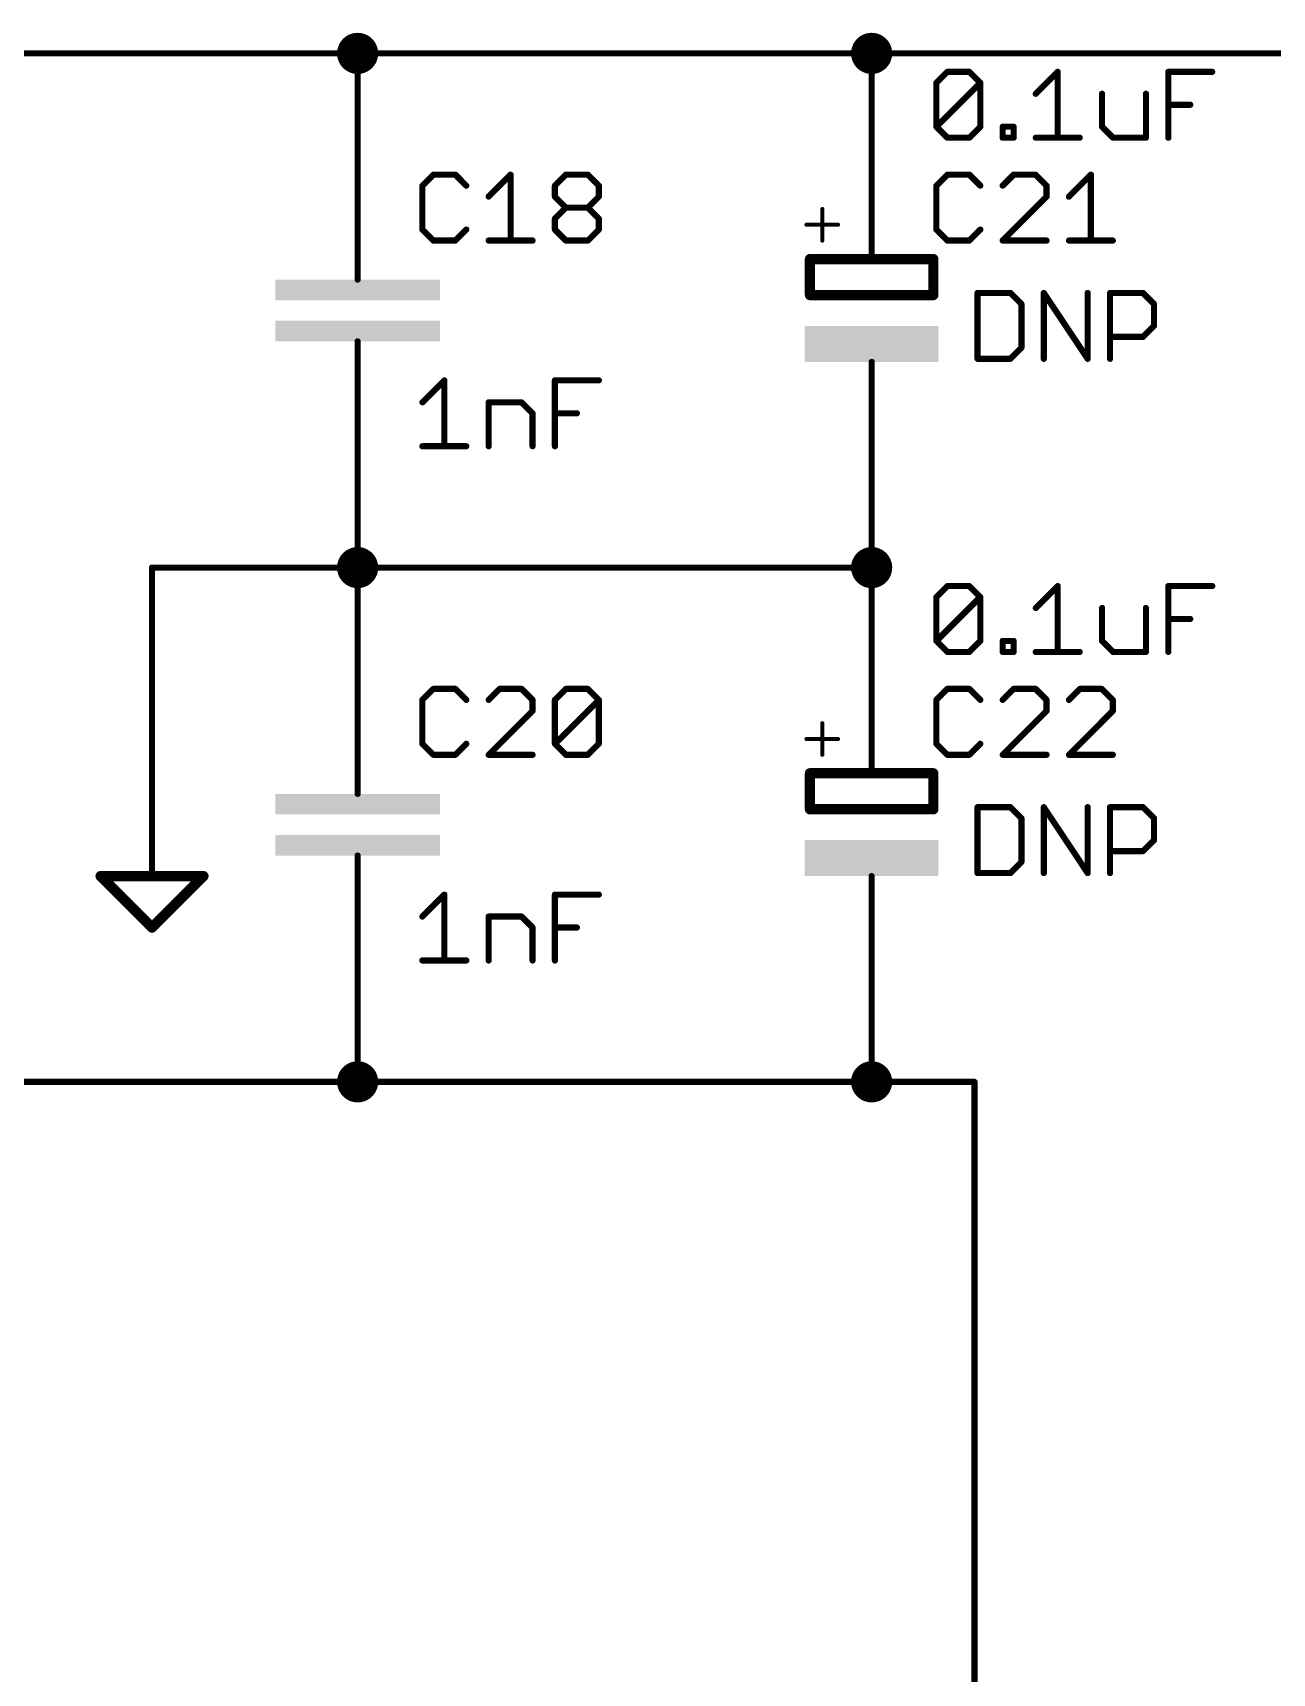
# Model space of a CAD drawing. Extents: x -40 to 215, y -109 to 87.
# Drawn here: x 91.03 to 121.66, y -60.33 to -19.81 of the extents above; entities that cross this region are included whole.
import ezdxf

# ---------------------------------------------------------------- set-up
doc = ezdxf.new("R2010")
doc.units = 0
for name, color, linetype in [('91', 94, 'CONTINUOUS'), ('94', 14, 'CONTINUOUS'), ('95', 251, 'CONTINUOUS'), ('96', 251, 'CONTINUOUS'), ('97', 251, 'CONTINUOUS')]:
    doc.layers.add(name, color=color, linetype=linetype)

# ---------------------------------------------------------------- blocks, each defined once
blk = doc.blocks.new('RECT')
blk.add_solid([(-0.5, -0.5), (0.5, -0.5), (-0.5, 0.5), (0.5, 0.5)])

msp = doc.modelspace()

# ---------------------------------------------------------------- linework, layer by layer
at = {"layer": '91'}
for points, const_width in [([(99.06, -20.574, 1), (99.06, -20.066, 1), (99.06, -20.574)], 0.508), ([(111.76, -20.574, 1), (111.76, -20.066, 1), (111.76, -20.574)], 0.508), ([(99.0981, -20.32, 1), (99.0219, -20.32)], 0.0762), ([(99.06, -20.2819, 1), (99.06, -20.3581)], 0.0762), ([(99.06, -20.3581, 1), (99.06, -20.2819)], 0.0762), ([(111.76, -20.2819, 1), (111.76, -20.3581)], 0.0762), ([(111.7981, -20.32, 1), (111.7219, -20.32)], 0.0762), ([(111.76, -20.3581, 1), (111.76, -20.2819)], 0.0762), ([(99.0219, -22.86, 1), (99.0981, -22.86)], 0.0762), ([(111.7219, -22.86, 1), (111.7981, -22.86)], 0.0762), ([(99.0981, -30.48, 1), (99.0219, -30.48)], 0.0762), ([(111.7981, -30.48, 1), (111.7219, -30.48)], 0.0762), ([(99.06, -33.274, 1), (99.06, -32.766, 1), (99.06, -33.274)], 0.508), ([(111.76, -33.274, 1), (111.76, -32.766, 1), (111.76, -33.274)], 0.508), ([(94.0181, -33.02, 1), (93.9419, -33.02)], 0.0762), ([(93.98, -32.9819, 1), (93.98, -33.0581)], 0.0762), ([(99.0981, -33.02, 1), (99.0219, -33.02)], 0.0762), ([(99.06, -32.9819, 1), (99.06, -33.0581)], 0.0762), ([(99.0219, -33.02, 1), (99.0981, -33.02)], 0.0762), ([(99.06, -33.0581, 1), (99.06, -32.9819)], 0.0762), ([(111.7981, -33.02, 1), (111.7219, -33.02)], 0.0762), ([(111.7219, -33.02, 1), (111.7981, -33.02)], 0.0762), ([(111.76, -33.0581, 1), (111.76, -32.9819)], 0.0762), ([(99.0219, -35.56, 1), (99.0981, -35.56)], 0.0762), ([(111.7219, -35.56, 1), (111.7981, -35.56)], 0.0762), ([(93.9419, -38.1, 1), (94.0181, -38.1)], 0.0762), ([(99.0981, -43.18, 1), (99.0219, -43.18)], 0.0762), ([(111.7981, -43.18, 1), (111.7219, -43.18)], 0.0762), ([(99.06, -45.974, 1), (99.06, -45.466, 1), (99.06, -45.974)], 0.508), ([(111.76, -45.974, 1), (111.76, -45.466, 1), (111.76, -45.974)], 0.508), ([(99.06, -45.6819, 1), (99.06, -45.7581)], 0.0762), ([(99.0219, -45.72, 1), (99.0981, -45.72)], 0.0762), ([(99.06, -45.7581, 1), (99.06, -45.6819)], 0.0762), ([(111.76, -45.6819, 1), (111.76, -45.7581)], 0.0762), ([(111.7219, -45.72, 1), (111.7981, -45.72)], 0.0762), ([(111.76, -45.7581, 1), (111.76, -45.6819)], 0.0762), ([(114.3381, -45.72, 1), (114.2619, -45.72)], 0.0762), ([(114.3, -45.7581, 1), (114.3, -45.6819)], 0.0762)]:
    msp.add_lwpolyline(points, format="xyb", dxfattribs=dict(at, const_width=const_width))
at = {"layer": '91', "const_width": 0.1524}
for points in [[(88.9, -20.32), (99.06, -20.32)], [(99.06, -22.86), (99.06, -20.32)], [(99.06, -20.32), (111.76, -20.32)], [(111.76, -20.32), (134.62, -20.32)], [(111.76, -22.86), (111.76, -20.32)], [(99.06, -30.48), (99.06, -33.02)], [(111.76, -30.48), (111.76, -33.02)], [(93.98, -38.1), (93.98, -33.02)], [(99.06, -33.02), (93.98, -33.02)], [(99.06, -33.02), (99.06, -35.56)], [(99.06, -33.02), (111.76, -33.02)], [(111.76, -33.02), (111.76, -35.56)], [(99.06, -45.72), (99.06, -43.18)], [(111.76, -45.72), (111.76, -43.18)], [(73.66, -45.72), (99.06, -45.72)], [(99.06, -45.72), (111.76, -45.72)], [(111.76, -45.72), (114.3, -45.72)], [(114.3, -45.72), (114.3, -106.68)]]:
    msp.add_lwpolyline(points, dxfattribs=at)
at = {"layer": '94'}
for points, const_width in [([(99.06, -22.86), (99.06, -25.4)], 0.1524), ([(111.76, -22.86), (111.76, -25.4)], 0.1524), ([(110.5403, -24.9428), (110.5403, -24.1632)], 0.1016), ([(110.1505, -24.553), (110.9301, -24.553)], 0.1016), ([(99.06, -25.4), (99.06, -25.908)], 0.1524), ([(110.236, -25.4), (110.236, -26.289)], 0.254), ([(110.236, -25.4), (113.284, -25.4)], 0.254), ([(113.284, -26.289), (113.284, -25.4)], 0.254), ([(110.236, -26.289), (113.284, -26.289)], 0.254), ([(99.06, -27.94), (99.06, -27.432)], 0.1524), ([(99.06, -30.48), (99.06, -27.94)], 0.1524), ([(111.76, -30.48), (111.76, -27.94)], 0.1524), ([(99.06, -35.56), (99.06, -38.1)], 0.1524), ([(111.76, -35.56), (111.76, -38.1)], 0.1524), ([(110.5403, -37.6428), (110.5403, -36.8632)], 0.1016), ([(110.1505, -37.253), (110.9301, -37.253)], 0.1016), ([(93.98, -38.1), (93.98, -40.64)], 0.1524), ([(99.06, -38.1), (99.06, -38.608)], 0.1524), ([(110.236, -38.1), (110.236, -38.989)], 0.254), ([(110.236, -38.1), (113.284, -38.1)], 0.254), ([(113.284, -38.989), (113.284, -38.1)], 0.254), ([(110.236, -38.989), (113.284, -38.989)], 0.254), ([(99.06, -40.64), (99.06, -40.132)], 0.1524), ([(92.71, -40.64), (95.25, -40.64)], 0.254), ([(93.98, -41.91), (92.71, -40.64)], 0.254), ([(95.25, -40.64), (93.98, -41.91)], 0.254), ([(99.06, -43.18), (99.06, -40.64)], 0.1524), ([(111.76, -43.18), (111.76, -40.64)], 0.1524)]:
    msp.add_lwpolyline(points, dxfattribs=dict(at, const_width=const_width))
for points, const_width in [([(99.0981, -22.86, 1), (99.0219, -22.86)], 0.0762), ([(111.7981, -22.86, 1), (111.7219, -22.86)], 0.0762), ([(110.5657, -24.1632, 1), (110.5149, -24.1632)], 0.0508), ([(110.1505, -24.5276, 1), (110.1505, -24.5784)], 0.0508), ([(110.9301, -24.5784, 1), (110.9301, -24.5276)], 0.0508), ([(110.5149, -24.9428, 1), (110.5657, -24.9428)], 0.0508), ([(99.0981, -25.4, 1), (99.0219, -25.4)], 0.0762), ([(99.0219, -25.4, 1), (99.0981, -25.4)], 0.0762), ([(110.2995, -25.4, 1), (110.1725, -25.4)], 0.127), ([(110.236, -25.3365, 1), (110.236, -25.4635)], 0.127), ([(111.7219, -25.4, 1), (111.7981, -25.4)], 0.0762), ([(113.3475, -25.4, 1), (113.2205, -25.4)], 0.127), ([(113.284, -25.4635, 1), (113.284, -25.3365)], 0.127), ([(99.0219, -25.908, 1), (99.0981, -25.908)], 0.0762), ([(110.236, -26.2255, 1), (110.236, -26.3525)], 0.127), ([(110.1725, -26.289, 1), (110.2995, -26.289)], 0.127), ([(113.2205, -26.289, 1), (113.3475, -26.289)], 0.127), ([(113.284, -26.3525, 1), (113.284, -26.2255)], 0.127), ([(99.0981, -27.432, 1), (99.0219, -27.432)], 0.0762), ([(99.0981, -27.94, 1), (99.0219, -27.94)], 0.0762), ([(99.0219, -27.94, 1), (99.0981, -27.94)], 0.0762), ([(111.7981, -27.94, 1), (111.7219, -27.94)], 0.0762), ([(99.0219, -30.48, 1), (99.0981, -30.48)], 0.0762), ([(111.7219, -30.48, 1), (111.7981, -30.48)], 0.0762), ([(99.0981, -35.56, 1), (99.0219, -35.56)], 0.0762), ([(111.7981, -35.56, 1), (111.7219, -35.56)], 0.0762), ([(110.5657, -36.8632, 1), (110.5149, -36.8632)], 0.0508), ([(110.1505, -37.2276, 1), (110.1505, -37.2784)], 0.0508), ([(110.9301, -37.2784, 1), (110.9301, -37.2276)], 0.0508), ([(110.5149, -37.6428, 1), (110.5657, -37.6428)], 0.0508), ([(94.0181, -38.1, 1), (93.9419, -38.1)], 0.0762), ([(99.0981, -38.1, 1), (99.0219, -38.1)], 0.0762), ([(99.0219, -38.1, 1), (99.0981, -38.1)], 0.0762), ([(110.2995, -38.1, 1), (110.1725, -38.1)], 0.127), ([(110.236, -38.0365, 1), (110.236, -38.1635)], 0.127), ([(111.7219, -38.1, 1), (111.7981, -38.1)], 0.0762), ([(113.3475, -38.1, 1), (113.2205, -38.1)], 0.127), ([(113.284, -38.1635, 1), (113.284, -38.0365)], 0.127), ([(99.0219, -38.608, 1), (99.0981, -38.608)], 0.0762), ([(110.236, -38.9255, 1), (110.236, -39.0525)], 0.127), ([(113.284, -39.0525, 1), (113.284, -38.9255)], 0.127), ([(110.1725, -38.989, 1), (110.2995, -38.989)], 0.127), ([(113.2205, -38.989, 1), (113.3475, -38.989)], 0.127), ([(99.0981, -40.132, 1), (99.0219, -40.132)], 0.0762), ([(92.71, -40.5765, 1), (92.71, -40.7035)], 0.127), ([(95.25, -40.7035, 1), (95.25, -40.5765)], 0.127), ([(92.7549, -40.5951, 1), (92.6651, -40.6849)], 0.127), ([(93.9419, -40.64, 1), (94.0181, -40.64)], 0.0762), ([(95.2949, -40.6849, 1), (95.2051, -40.5951)], 0.127), ([(99.0981, -40.64, 1), (99.0219, -40.64)], 0.0762), ([(99.0219, -40.64, 1), (99.0981, -40.64)], 0.0762), ([(111.7981, -40.64, 1), (111.7219, -40.64)], 0.0762), ([(93.9351, -41.8651, 1), (94.0249, -41.9549)], 0.127), ([(93.9351, -41.9549, 1), (94.0249, -41.8651)], 0.127), ([(99.0219, -43.18, 1), (99.0981, -43.18)], 0.0762), ([(111.7219, -43.18, 1), (111.7981, -43.18)], 0.0762)]:
    msp.add_lwpolyline(points, format="xyb", dxfattribs=dict(at, const_width=const_width))
at = {"layer": '95', "const_width": 0.1524}
for points in [[(100.9314, -23.3158), (100.6602, -23.587)], [(101.4737, -23.3158), (100.9314, -23.3158)], [(101.7449, -23.587), (101.4737, -23.3158)], [(102.2974, -23.8581), (102.8397, -23.3158)], [(102.8397, -23.3158), (102.8397, -24.9428)], [(103.9345, -23.587), (104.2057, -23.3158)], [(104.2057, -23.3158), (104.748, -23.3158)], [(104.748, -23.3158), (105.0192, -23.587)], [(113.6314, -23.3158), (113.3602, -23.587)], [(114.1737, -23.3158), (113.6314, -23.3158)], [(114.4449, -23.587), (114.1737, -23.3158)], [(115.2685, -23.3158), (114.9974, -23.587)], [(115.8109, -23.3158), (115.2685, -23.3158)], [(116.082, -23.587), (115.8109, -23.3158)], [(116.6345, -23.8581), (117.1768, -23.3158)], [(117.1768, -23.3158), (117.1768, -24.9428)], [(100.6602, -23.587), (100.6602, -24.6716)], [(103.9345, -23.8581), (103.9345, -23.587)], [(104.2057, -24.1293), (103.9345, -23.8581)], [(105.0192, -23.8581), (104.748, -24.1293)], [(105.0192, -23.587), (105.0192, -23.8581)], [(113.3602, -23.587), (113.3602, -24.6716)], [(114.9974, -24.9428), (116.082, -23.8581)], [(116.082, -23.8581), (116.082, -23.587)], [(103.9345, -24.4005), (104.2057, -24.1293)], [(104.2057, -24.1293), (104.748, -24.1293)], [(104.748, -24.1293), (105.0192, -24.4005)], [(100.6602, -24.6716), (100.9314, -24.9428)], [(101.4737, -24.9428), (101.7449, -24.6716)], [(103.9345, -24.6716), (103.9345, -24.4005)], [(104.2057, -24.9428), (103.9345, -24.6716)], [(105.0192, -24.6716), (104.748, -24.9428)], [(105.0192, -24.4005), (105.0192, -24.6716)], [(113.3602, -24.6716), (113.6314, -24.9428)], [(114.1737, -24.9428), (114.4449, -24.6716)], [(100.9314, -24.9428), (101.4737, -24.9428)], [(102.2974, -24.9428), (103.382, -24.9428)], [(104.748, -24.9428), (104.2057, -24.9428)], [(113.6314, -24.9428), (114.1737, -24.9428)], [(116.082, -24.9428), (114.9974, -24.9428)], [(116.6345, -24.9428), (117.7192, -24.9428)], [(100.9314, -36.0158), (100.6602, -36.287)], [(101.4737, -36.0158), (100.9314, -36.0158)], [(101.7449, -36.287), (101.4737, -36.0158)], [(102.5685, -36.0158), (102.2974, -36.287)], [(103.1108, -36.0158), (102.5685, -36.0158)], [(103.382, -36.287), (103.1108, -36.0158)], [(103.9345, -36.287), (104.2057, -36.0158)], [(104.2057, -36.0158), (104.748, -36.0158)], [(104.748, -36.0158), (105.0192, -36.287)], [(113.6314, -36.0158), (113.3602, -36.287)], [(114.1737, -36.0158), (113.6314, -36.0158)], [(114.4449, -36.287), (114.1737, -36.0158)], [(115.2685, -36.0158), (114.9974, -36.287)], [(115.8109, -36.0158), (115.2685, -36.0158)], [(116.082, -36.287), (115.8109, -36.0158)], [(116.9057, -36.0158), (116.6345, -36.287)], [(117.448, -36.0158), (116.9057, -36.0158)], [(117.7192, -36.287), (117.448, -36.0158)], [(100.6602, -36.287), (100.6602, -37.3716)], [(103.382, -36.5581), (103.382, -36.287)], [(103.9345, -37.3716), (103.9345, -36.287)], [(103.9345, -37.3716), (105.0192, -36.287)], [(105.0192, -36.287), (105.0192, -37.3716)], [(113.3602, -36.287), (113.3602, -37.3716)], [(116.082, -36.5581), (116.082, -36.287)], [(117.7192, -36.5581), (117.7192, -36.287)], [(102.2974, -37.6428), (103.382, -36.5581)], [(114.9974, -37.6428), (116.082, -36.5581)], [(116.6345, -37.6428), (117.7192, -36.5581)], [(100.6602, -37.3716), (100.9314, -37.6428)], [(100.9314, -37.6428), (101.4737, -37.6428)], [(101.4737, -37.6428), (101.7449, -37.3716)], [(103.382, -37.6428), (102.2974, -37.6428)], [(104.2057, -37.6428), (103.9345, -37.3716)], [(104.748, -37.6428), (104.2057, -37.6428)], [(105.0192, -37.3716), (104.748, -37.6428)], [(113.3602, -37.3716), (113.6314, -37.6428)], [(113.6314, -37.6428), (114.1737, -37.6428)], [(114.1737, -37.6428), (114.4449, -37.3716)], [(116.082, -37.6428), (114.9974, -37.6428)], [(117.7192, -37.6428), (116.6345, -37.6428)]]:
    msp.add_lwpolyline(points, dxfattribs=at)
at = {"layer": '95', "const_width": 0.0762}
for points in [[(100.9314, -23.2777, 1), (100.9314, -23.3539)], [(100.9583, -23.3428, 1), (100.9044, -23.2889)], [(101.5006, -23.2889, 1), (101.4468, -23.3428)], [(101.4737, -23.3539, 1), (101.4737, -23.2777)], [(102.8778, -23.3158, 1), (102.8016, -23.3158)], [(102.8666, -23.3428, 1), (102.8127, -23.2889)], [(104.2057, -23.2777, 1), (104.2057, -23.3539)], [(104.2326, -23.3428, 1), (104.1787, -23.2889)], [(104.7749, -23.2889, 1), (104.7211, -23.3428)], [(104.748, -23.3539, 1), (104.748, -23.2777)], [(113.6314, -23.2777, 1), (113.6314, -23.3539)], [(113.6583, -23.3428, 1), (113.6044, -23.2889)], [(114.2006, -23.2889, 1), (114.1468, -23.3428)], [(114.1737, -23.3539, 1), (114.1737, -23.2777)], [(115.2685, -23.2777, 1), (115.2685, -23.3539)], [(115.2955, -23.3428, 1), (115.2416, -23.2889)], [(115.8378, -23.2889, 1), (115.7839, -23.3428)], [(115.8109, -23.3539, 1), (115.8109, -23.2777)], [(117.2149, -23.3158, 1), (117.1387, -23.3158)], [(117.2038, -23.3428, 1), (117.1499, -23.2889)], [(100.6983, -23.587, 1), (100.6221, -23.587)], [(100.6333, -23.56, 1), (100.6871, -23.6139)], [(101.7179, -23.6139, 1), (101.7718, -23.56)], [(102.2704, -23.8312, 1), (102.3243, -23.8851)], [(103.9726, -23.587, 1), (103.8964, -23.587)], [(103.9076, -23.56, 1), (103.9615, -23.6139)], [(103.9615, -23.8312, 1), (103.9076, -23.8851)], [(103.8964, -23.8581, 1), (103.9726, -23.8581)], [(105.0573, -23.587, 1), (104.9811, -23.587)], [(104.9811, -23.8581, 1), (105.0573, -23.8581)], [(104.9922, -23.6139, 1), (105.0461, -23.56)], [(105.0461, -23.8851, 1), (104.9922, -23.8312)], [(113.3983, -23.587, 1), (113.3221, -23.587)], [(113.3333, -23.56, 1), (113.3871, -23.6139)], [(114.4179, -23.6139, 1), (114.4718, -23.56)], [(114.9704, -23.56, 1), (115.0243, -23.6139)], [(116.1201, -23.587, 1), (116.0439, -23.587)], [(116.0439, -23.8581, 1), (116.1201, -23.8581)], [(116.0551, -23.6139, 1), (116.109, -23.56)], [(116.109, -23.8851, 1), (116.0551, -23.8312)], [(116.6076, -23.8312, 1), (116.6615, -23.8851)], [(104.2057, -24.0912, 1), (104.2057, -24.1674)], [(104.2326, -24.1562, 1), (104.1787, -24.1024)], [(104.1787, -24.1562, 1), (104.2326, -24.1024)], [(104.7749, -24.1024, 1), (104.7211, -24.1562)], [(104.7211, -24.1024, 1), (104.7749, -24.1562)], [(104.748, -24.1674, 1), (104.748, -24.0912)], [(100.6871, -24.6447, 1), (100.6333, -24.6986)], [(100.6221, -24.6716, 1), (100.6983, -24.6716)], [(101.7718, -24.6986, 1), (101.7179, -24.6447)], [(103.9726, -24.4005, 1), (103.8964, -24.4005)], [(103.9076, -24.3735, 1), (103.9615, -24.4274)], [(103.9615, -24.6447, 1), (103.9076, -24.6986)], [(103.8964, -24.6716, 1), (103.9726, -24.6716)], [(105.0573, -24.4005, 1), (104.9811, -24.4005)], [(104.9811, -24.6716, 1), (105.0573, -24.6716)], [(104.9922, -24.4274, 1), (105.0461, -24.3735)], [(105.0461, -24.6986, 1), (104.9922, -24.6447)], [(113.3871, -24.6447, 1), (113.3333, -24.6986)], [(113.3221, -24.6716, 1), (113.3983, -24.6716)], [(114.4718, -24.6986, 1), (114.4179, -24.6447)], [(100.9314, -24.9047, 1), (100.9314, -24.9809)], [(100.9044, -24.9697, 1), (100.9583, -24.9159)], [(101.4468, -24.9159, 1), (101.5006, -24.9697)], [(101.4737, -24.9809, 1), (101.4737, -24.9047)], [(102.2974, -24.9047, 1), (102.2974, -24.9809)], [(102.8016, -24.9428, 1), (102.8778, -24.9428)], [(103.382, -24.9809, 1), (103.382, -24.9047)], [(104.2057, -24.9047, 1), (104.2057, -24.9809)], [(104.1787, -24.9697, 1), (104.2326, -24.9159)], [(104.7211, -24.9159, 1), (104.7749, -24.9697)], [(104.748, -24.9809, 1), (104.748, -24.9047)], [(113.6314, -24.9047, 1), (113.6314, -24.9809)], [(113.6044, -24.9697, 1), (113.6583, -24.9159)], [(114.1468, -24.9159, 1), (114.2006, -24.9697)], [(114.1737, -24.9809, 1), (114.1737, -24.9047)], [(114.9974, -24.9047, 1), (114.9974, -24.9809)], [(114.9704, -24.9159, 1), (115.0243, -24.9697)], [(116.082, -24.9809, 1), (116.082, -24.9047)], [(116.6345, -24.9047, 1), (116.6345, -24.9809)], [(117.1387, -24.9428, 1), (117.2149, -24.9428)], [(117.7192, -24.9809, 1), (117.7192, -24.9047)], [(100.9314, -35.9777, 1), (100.9314, -36.0539)], [(100.9583, -36.0428, 1), (100.9044, -35.9889)], [(101.5006, -35.9889, 1), (101.4468, -36.0428)], [(101.4737, -36.0539, 1), (101.4737, -35.9777)], [(102.5685, -35.9777, 1), (102.5685, -36.0539)], [(102.5955, -36.0428, 1), (102.5416, -35.9889)], [(103.1378, -35.9889, 1), (103.0839, -36.0428)], [(103.1108, -36.0539, 1), (103.1108, -35.9777)], [(104.2057, -35.9777, 1), (104.2057, -36.0539)], [(104.2326, -36.0428, 1), (104.1787, -35.9889)], [(104.7749, -35.9889, 1), (104.7211, -36.0428)], [(104.748, -36.0539, 1), (104.748, -35.9777)], [(113.6314, -35.9777, 1), (113.6314, -36.0539)], [(113.6583, -36.0428, 1), (113.6044, -35.9889)], [(114.2006, -35.9889, 1), (114.1468, -36.0428)], [(114.1737, -36.0539, 1), (114.1737, -35.9777)], [(115.2685, -35.9777, 1), (115.2685, -36.0539)], [(115.2955, -36.0428, 1), (115.2416, -35.9889)], [(115.8378, -35.9889, 1), (115.7839, -36.0428)], [(115.8109, -36.0539, 1), (115.8109, -35.9777)], [(116.9057, -35.9777, 1), (116.9057, -36.0539)], [(116.9326, -36.0428, 1), (116.8787, -35.9889)], [(117.4749, -35.9889, 1), (117.4211, -36.0428)], [(117.448, -36.0539, 1), (117.448, -35.9777)], [(100.6983, -36.287, 1), (100.6221, -36.287)], [(100.6333, -36.26, 1), (100.6871, -36.3139)], [(101.7179, -36.3139, 1), (101.7718, -36.26)], [(102.2704, -36.26, 1), (102.3243, -36.3139)], [(103.4201, -36.287, 1), (103.3439, -36.287)], [(103.3551, -36.3139, 1), (103.409, -36.26)], [(103.9726, -36.287, 1), (103.8964, -36.287)], [(103.9076, -36.26, 1), (103.9615, -36.3139)], [(105.0573, -36.287, 1), (104.9811, -36.287)], [(105.0461, -36.3139, 1), (104.9922, -36.26)], [(104.9922, -36.3139, 1), (105.0461, -36.26)], [(113.3983, -36.287, 1), (113.3221, -36.287)], [(113.3333, -36.26, 1), (113.3871, -36.3139)], [(114.4179, -36.3139, 1), (114.4718, -36.26)], [(114.9704, -36.26, 1), (115.0243, -36.3139)], [(116.1201, -36.287, 1), (116.0439, -36.287)], [(116.0551, -36.3139, 1), (116.109, -36.26)], [(116.6076, -36.26, 1), (116.6615, -36.3139)], [(117.7573, -36.287, 1), (117.6811, -36.287)], [(117.6922, -36.3139, 1), (117.7461, -36.26)], [(103.3439, -36.5581, 1), (103.4201, -36.5581)], [(103.409, -36.5851, 1), (103.3551, -36.5312)], [(116.0439, -36.5581, 1), (116.1201, -36.5581)], [(116.109, -36.5851, 1), (116.0551, -36.5312)], [(117.6811, -36.5581, 1), (117.7573, -36.5581)], [(117.7461, -36.5851, 1), (117.6922, -36.5312)], [(100.6871, -37.3447, 1), (100.6333, -37.3986)], [(100.6221, -37.3716, 1), (100.6983, -37.3716)], [(100.9314, -37.6047, 1), (100.9314, -37.6809)], [(100.9044, -37.6697, 1), (100.9583, -37.6159)], [(101.4468, -37.6159, 1), (101.5006, -37.6697)], [(101.4737, -37.6809, 1), (101.4737, -37.6047)], [(101.7718, -37.3986, 1), (101.7179, -37.3447)], [(102.2974, -37.6047, 1), (102.2974, -37.6809)], [(102.2704, -37.6159, 1), (102.3243, -37.6697)], [(103.382, -37.6809, 1), (103.382, -37.6047)], [(103.9615, -37.3447, 1), (103.9076, -37.3986)], [(103.9076, -37.3447, 1), (103.9615, -37.3986)], [(103.8964, -37.3716, 1), (103.9726, -37.3716)], [(104.2057, -37.6047, 1), (104.2057, -37.6809)], [(104.1787, -37.6697, 1), (104.2326, -37.6159)], [(104.7211, -37.6159, 1), (104.7749, -37.6697)], [(104.748, -37.6809, 1), (104.748, -37.6047)], [(104.9811, -37.3716, 1), (105.0573, -37.3716)], [(105.0461, -37.3986, 1), (104.9922, -37.3447)], [(113.3871, -37.3447, 1), (113.3333, -37.3986)], [(113.3221, -37.3716, 1), (113.3983, -37.3716)], [(113.6314, -37.6047, 1), (113.6314, -37.6809)], [(113.6044, -37.6697, 1), (113.6583, -37.6159)], [(114.1468, -37.6159, 1), (114.2006, -37.6697)], [(114.1737, -37.6809, 1), (114.1737, -37.6047)], [(114.4718, -37.3986, 1), (114.4179, -37.3447)], [(114.9974, -37.6047, 1), (114.9974, -37.6809)], [(114.9704, -37.6159, 1), (115.0243, -37.6697)], [(116.082, -37.6809, 1), (116.082, -37.6047)], [(116.6345, -37.6047, 1), (116.6345, -37.6809)], [(116.6076, -37.6159, 1), (116.6615, -37.6697)], [(117.7192, -37.6809, 1), (117.7192, -37.6047)]]:
    msp.add_lwpolyline(points, format="xyb", dxfattribs=at)
at = {"layer": '96', "const_width": 0.1524}
for points in [[(113.3602, -21.047), (113.6314, -20.7758)], [(113.3602, -22.1316), (113.3602, -21.047)], [(113.3602, -22.1316), (114.4449, -21.047)], [(113.6314, -20.7758), (114.1737, -20.7758)], [(114.1737, -20.7758), (114.4449, -21.047)], [(114.4449, -21.047), (114.4449, -22.1316)], [(115.8159, -21.3181), (116.3583, -20.7758)], [(116.3583, -20.7758), (116.3583, -22.4028)], [(119.0902, -22.4028), (119.0902, -20.7758)], [(119.0902, -20.7758), (120.1749, -20.7758)], [(117.4531, -21.3181), (117.4531, -22.1316)], [(118.5378, -22.4028), (118.5378, -21.3181)], [(119.0902, -21.5893), (119.6326, -21.5893)], [(113.6314, -22.4028), (113.3602, -22.1316)], [(114.4449, -22.1316), (114.1737, -22.4028)], [(114.9974, -22.4028), (114.9974, -22.1316)], [(114.9974, -22.1316), (115.2685, -22.1316)], [(115.2685, -22.1316), (115.2685, -22.4028)], [(117.4531, -22.1316), (117.7243, -22.4028)], [(114.1737, -22.4028), (113.6314, -22.4028)], [(115.2685, -22.4028), (114.9974, -22.4028)], [(115.8159, -22.4028), (116.9006, -22.4028)], [(117.7243, -22.4028), (118.5378, -22.4028)], [(100.6602, -28.9381), (101.2025, -28.3958)], [(101.2025, -28.3958), (101.2025, -30.0228)], [(103.9345, -30.0228), (103.9345, -28.3958)], [(103.9345, -28.3958), (105.0192, -28.3958)], [(102.2974, -30.0228), (102.2974, -28.9381)], [(102.2974, -28.9381), (103.1108, -28.9381)], [(103.1108, -28.9381), (103.382, -29.2093)], [(103.382, -29.2093), (103.382, -30.0228)], [(103.9345, -29.2093), (104.4768, -29.2093)], [(100.6602, -30.0228), (101.7449, -30.0228)], [(113.3602, -33.747), (113.6314, -33.4758)], [(113.6314, -33.4758), (114.1737, -33.4758)], [(114.1737, -33.4758), (114.4449, -33.747)], [(115.8159, -34.0181), (116.3583, -33.4758)], [(116.3583, -33.4758), (116.3583, -35.1028)], [(119.0902, -35.1028), (119.0902, -33.4758)], [(119.0902, -33.4758), (120.1749, -33.4758)], [(113.3602, -34.8316), (113.3602, -33.747)], [(113.3602, -34.8316), (114.4449, -33.747)], [(114.4449, -33.747), (114.4449, -34.8316)], [(117.4531, -34.0181), (117.4531, -34.8316)], [(118.5378, -35.1028), (118.5378, -34.0181)], [(119.0902, -34.2893), (119.6326, -34.2893)], [(113.6314, -35.1028), (113.3602, -34.8316)], [(114.4449, -34.8316), (114.1737, -35.1028)], [(114.9974, -35.1028), (114.9974, -34.8316)], [(114.9974, -34.8316), (115.2685, -34.8316)], [(115.2685, -34.8316), (115.2685, -35.1028)], [(117.4531, -34.8316), (117.7243, -35.1028)], [(114.1737, -35.1028), (113.6314, -35.1028)], [(115.2685, -35.1028), (114.9974, -35.1028)], [(115.8159, -35.1028), (116.9006, -35.1028)], [(117.7243, -35.1028), (118.5378, -35.1028)], [(100.6602, -41.6381), (101.2025, -41.0958)], [(101.2025, -41.0958), (101.2025, -42.7228)], [(103.9345, -42.7228), (103.9345, -41.0958)], [(103.9345, -41.0958), (105.0192, -41.0958)], [(102.2974, -42.7228), (102.2974, -41.6381)], [(102.2974, -41.6381), (103.1108, -41.6381)], [(103.1108, -41.6381), (103.382, -41.9093)], [(103.382, -41.9093), (103.382, -42.7228)], [(103.9345, -41.9093), (104.4768, -41.9093)], [(100.6602, -42.7228), (101.7449, -42.7228)]]:
    msp.add_lwpolyline(points, dxfattribs=at)
at = {"layer": '96', "const_width": 0.0762}
for points in [[(113.3983, -21.047, 1), (113.3221, -21.047)], [(113.3333, -21.02, 1), (113.3871, -21.0739)], [(113.6314, -20.7377, 1), (113.6314, -20.8139)], [(113.6583, -20.8028, 1), (113.6044, -20.7489)], [(114.2006, -20.7489, 1), (114.1468, -20.8028)], [(114.1737, -20.8139, 1), (114.1737, -20.7377)], [(114.483, -21.047, 1), (114.4068, -21.047)], [(114.4718, -21.0739, 1), (114.4179, -21.02)], [(114.4179, -21.0739, 1), (114.4718, -21.02)], [(116.3964, -20.7758, 1), (116.3202, -20.7758)], [(116.3852, -20.8028, 1), (116.3313, -20.7489)], [(119.1283, -20.7758, 1), (119.0521, -20.7758)], [(119.0902, -20.7377, 1), (119.0902, -20.8139)], [(120.1749, -20.8139, 1), (120.1749, -20.7377)], [(115.789, -21.2912, 1), (115.8429, -21.3451)], [(117.4912, -21.3181, 1), (117.415, -21.3181)], [(118.5759, -21.3181, 1), (118.4997, -21.3181)], [(119.0902, -21.5512, 1), (119.0902, -21.6274)], [(119.6326, -21.6274, 1), (119.6326, -21.5512)], [(113.3871, -22.1047, 1), (113.3333, -22.1586)], [(113.3333, -22.1047, 1), (113.3871, -22.1586)], [(113.3221, -22.1316, 1), (113.3983, -22.1316)], [(114.4068, -22.1316, 1), (114.483, -22.1316)], [(114.4718, -22.1586, 1), (114.4179, -22.1047)], [(115.0355, -22.1316, 1), (114.9593, -22.1316)], [(114.9974, -22.0935, 1), (114.9974, -22.1697)], [(115.3066, -22.1316, 1), (115.2304, -22.1316)], [(115.2685, -22.1697, 1), (115.2685, -22.0935)], [(117.48, -22.1047, 1), (117.4261, -22.1586)], [(117.415, -22.1316, 1), (117.4912, -22.1316)], [(113.6314, -22.3647, 1), (113.6314, -22.4409)], [(113.6044, -22.4297, 1), (113.6583, -22.3759)], [(114.1468, -22.3759, 1), (114.2006, -22.4297)], [(114.1737, -22.4409, 1), (114.1737, -22.3647)], [(114.9974, -22.3647, 1), (114.9974, -22.4409)], [(114.9593, -22.4028, 1), (115.0355, -22.4028)], [(115.2304, -22.4028, 1), (115.3066, -22.4028)], [(115.2685, -22.4409, 1), (115.2685, -22.3647)], [(115.8159, -22.3647, 1), (115.8159, -22.4409)], [(116.3202, -22.4028, 1), (116.3964, -22.4028)], [(116.9006, -22.4409, 1), (116.9006, -22.3647)], [(117.7243, -22.3647, 1), (117.7243, -22.4409)], [(117.6973, -22.4297, 1), (117.7512, -22.3759)], [(118.4997, -22.4028, 1), (118.5759, -22.4028)], [(118.5378, -22.4409, 1), (118.5378, -22.3647)], [(119.0521, -22.4028, 1), (119.1283, -22.4028)], [(101.2406, -28.3958, 1), (101.1644, -28.3958)], [(101.2295, -28.4228, 1), (101.1756, -28.3689)], [(103.9726, -28.3958, 1), (103.8964, -28.3958)], [(103.9345, -28.3577, 1), (103.9345, -28.4339)], [(105.0192, -28.4339, 1), (105.0192, -28.3577)], [(100.6333, -28.9112, 1), (100.6871, -28.9651)], [(102.3355, -28.9381, 1), (102.2593, -28.9381)], [(102.2974, -28.9, 1), (102.2974, -28.9762)], [(103.1378, -28.9112, 1), (103.0839, -28.9651)], [(103.1108, -28.9762, 1), (103.1108, -28.9)], [(103.4201, -29.2093, 1), (103.3439, -29.2093)], [(103.3551, -29.2362, 1), (103.409, -29.1824)], [(103.9345, -29.1712, 1), (103.9345, -29.2474)], [(104.4768, -29.2474, 1), (104.4768, -29.1712)], [(100.6602, -29.9847, 1), (100.6602, -30.0609)], [(101.7449, -30.0609, 1), (101.7449, -29.9847)], [(101.1644, -30.0228, 1), (101.2406, -30.0228)], [(102.2593, -30.0228, 1), (102.3355, -30.0228)], [(103.3439, -30.0228, 1), (103.4201, -30.0228)], [(103.8964, -30.0228, 1), (103.9726, -30.0228)], [(113.6314, -33.4377, 1), (113.6314, -33.5139)], [(113.6583, -33.5028, 1), (113.6044, -33.4489)], [(114.2006, -33.4489, 1), (114.1468, -33.5028)], [(114.1737, -33.5139, 1), (114.1737, -33.4377)], [(116.3964, -33.4758, 1), (116.3202, -33.4758)], [(116.3852, -33.5028, 1), (116.3313, -33.4489)], [(119.1283, -33.4758, 1), (119.0521, -33.4758)], [(119.0902, -33.4377, 1), (119.0902, -33.5139)], [(120.1749, -33.5139, 1), (120.1749, -33.4377)], [(113.3983, -33.747, 1), (113.3221, -33.747)], [(113.3333, -33.72, 1), (113.3871, -33.7739)], [(114.483, -33.747, 1), (114.4068, -33.747)], [(114.4718, -33.7739, 1), (114.4179, -33.72)], [(114.4179, -33.7739, 1), (114.4718, -33.72)], [(115.789, -33.9912, 1), (115.8429, -34.0451)], [(117.4912, -34.0181, 1), (117.415, -34.0181)], [(118.5759, -34.0181, 1), (118.4997, -34.0181)], [(119.0902, -34.2512, 1), (119.0902, -34.3274)], [(119.6326, -34.3274, 1), (119.6326, -34.2512)], [(113.3871, -34.8047, 1), (113.3333, -34.8586)], [(113.3333, -34.8047, 1), (113.3871, -34.8586)], [(113.3221, -34.8316, 1), (113.3983, -34.8316)], [(114.4068, -34.8316, 1), (114.483, -34.8316)], [(114.4718, -34.8586, 1), (114.4179, -34.8047)], [(115.0355, -34.8316, 1), (114.9593, -34.8316)], [(114.9974, -34.7935, 1), (114.9974, -34.8697)], [(115.3066, -34.8316, 1), (115.2304, -34.8316)], [(115.2685, -34.8697, 1), (115.2685, -34.7935)], [(117.48, -34.8047, 1), (117.4261, -34.8586)], [(117.415, -34.8316, 1), (117.4912, -34.8316)], [(113.6314, -35.0647, 1), (113.6314, -35.1409)], [(113.6044, -35.1297, 1), (113.6583, -35.0759)], [(114.1468, -35.0759, 1), (114.2006, -35.1297)], [(114.1737, -35.1409, 1), (114.1737, -35.0647)], [(114.9974, -35.0647, 1), (114.9974, -35.1409)], [(114.9593, -35.1028, 1), (115.0355, -35.1028)], [(115.2304, -35.1028, 1), (115.3066, -35.1028)], [(115.2685, -35.1409, 1), (115.2685, -35.0647)], [(115.8159, -35.0647, 1), (115.8159, -35.1409)], [(116.3202, -35.1028, 1), (116.3964, -35.1028)], [(116.9006, -35.1409, 1), (116.9006, -35.0647)], [(117.7243, -35.0647, 1), (117.7243, -35.1409)], [(117.6973, -35.1297, 1), (117.7512, -35.0759)], [(118.4997, -35.1028, 1), (118.5759, -35.1028)], [(118.5378, -35.1409, 1), (118.5378, -35.0647)], [(119.0521, -35.1028, 1), (119.1283, -35.1028)], [(101.2406, -41.0958, 1), (101.1644, -41.0958)], [(101.2295, -41.1228, 1), (101.1756, -41.0689)], [(103.9726, -41.0958, 1), (103.8964, -41.0958)], [(103.9345, -41.0577, 1), (103.9345, -41.1339)], [(105.0192, -41.1339, 1), (105.0192, -41.0577)], [(100.6333, -41.6112, 1), (100.6871, -41.6651)], [(102.3355, -41.6381, 1), (102.2593, -41.6381)], [(102.2974, -41.6, 1), (102.2974, -41.6762)], [(103.1378, -41.6112, 1), (103.0839, -41.6651)], [(103.1108, -41.6762, 1), (103.1108, -41.6)], [(103.4201, -41.9093, 1), (103.3439, -41.9093)], [(103.3551, -41.9362, 1), (103.409, -41.8824)], [(103.9345, -41.8712, 1), (103.9345, -41.9474)], [(104.4768, -41.9474, 1), (104.4768, -41.8712)], [(100.6602, -42.6847, 1), (100.6602, -42.7609)], [(101.1644, -42.7228, 1), (101.2406, -42.7228)], [(101.7449, -42.7609, 1), (101.7449, -42.6847)], [(102.2593, -42.7228, 1), (102.3355, -42.7228)], [(103.3439, -42.7228, 1), (103.4201, -42.7228)], [(103.8964, -42.7228, 1), (103.9726, -42.7228)]]:
    msp.add_lwpolyline(points, format="xyb", dxfattribs=at)
at = {"layer": '97', "const_width": 0.1524}
for points in [[(114.3762, -26.2368), (114.3762, -27.8638)], [(115.1897, -26.2368), (114.3762, -26.2368)], [(115.4609, -26.508), (115.1897, -26.2368)], [(116.0134, -27.8638), (116.0134, -26.2368)], [(116.0134, -26.2368), (117.098, -27.8638)], [(117.098, -27.8638), (117.098, -26.2368)], [(117.6505, -27.8638), (117.6505, -26.2368)], [(117.6505, -26.2368), (118.464, -26.2368)], [(118.464, -26.2368), (118.7352, -26.508)], [(115.4609, -27.5926), (115.4609, -26.508)], [(118.7352, -26.508), (118.7352, -27.0503)], [(118.7352, -27.0503), (118.464, -27.3215)], [(115.1897, -27.8638), (115.4609, -27.5926)], [(118.464, -27.3215), (117.6505, -27.3215)], [(114.3762, -27.8638), (115.1897, -27.8638)], [(114.3762, -38.9368), (114.3762, -40.5638)], [(115.1897, -38.9368), (114.3762, -38.9368)], [(115.4609, -39.208), (115.1897, -38.9368)], [(116.0134, -40.5638), (116.0134, -38.9368)], [(116.0134, -38.9368), (117.098, -40.5638)], [(117.098, -40.5638), (117.098, -38.9368)], [(117.6505, -40.5638), (117.6505, -38.9368)], [(117.6505, -38.9368), (118.464, -38.9368)], [(118.464, -38.9368), (118.7352, -39.208)], [(115.4609, -40.2926), (115.4609, -39.208)], [(118.7352, -39.208), (118.7352, -39.7503)], [(118.7352, -39.7503), (118.464, -40.0215)], [(118.464, -40.0215), (117.6505, -40.0215)], [(114.3762, -40.5638), (115.1897, -40.5638)], [(115.1897, -40.5638), (115.4609, -40.2926)]]:
    msp.add_lwpolyline(points, dxfattribs=at)
at = {"layer": '97', "const_width": 0.0762}
for points in [[(114.4143, -26.2368, 1), (114.3381, -26.2368)], [(114.3762, -26.1987, 1), (114.3762, -26.2749)], [(115.2166, -26.2099, 1), (115.1628, -26.2638)], [(115.1897, -26.2749, 1), (115.1897, -26.1987)], [(116.0515, -26.2368, 1), (115.9753, -26.2368)], [(116.0451, -26.2157, 1), (115.9817, -26.2579)], [(117.1361, -26.2368, 1), (117.0599, -26.2368)], [(117.6886, -26.2368, 1), (117.6124, -26.2368)], [(117.6505, -26.1987, 1), (117.6505, -26.2749)], [(118.4909, -26.2099, 1), (118.4371, -26.2638)], [(118.464, -26.2749, 1), (118.464, -26.1987)], [(115.499, -26.508, 1), (115.4228, -26.508)], [(115.4339, -26.5349, 1), (115.4878, -26.481)], [(118.7733, -26.508, 1), (118.6971, -26.508)], [(118.7082, -26.5349, 1), (118.7621, -26.481)], [(118.6971, -27.0503, 1), (118.7733, -27.0503)], [(118.7621, -27.0772, 1), (118.7082, -27.0234)], [(115.4878, -27.6196, 1), (115.4339, -27.5657)], [(117.6505, -27.2834, 1), (117.6505, -27.3596)], [(118.4371, -27.2945, 1), (118.4909, -27.3484)], [(118.464, -27.3596, 1), (118.464, -27.2834)], [(114.3762, -27.8257, 1), (114.3762, -27.9019)], [(114.3381, -27.8638, 1), (114.4143, -27.8638)], [(115.1628, -27.8369, 1), (115.2166, -27.8907)], [(115.1897, -27.9019, 1), (115.1897, -27.8257)], [(115.4228, -27.5926, 1), (115.499, -27.5926)], [(115.9753, -27.8638, 1), (116.0515, -27.8638)], [(117.0599, -27.8638, 1), (117.1361, -27.8638)], [(117.0663, -27.8849, 1), (117.1297, -27.8427)], [(117.6124, -27.8638, 1), (117.6886, -27.8638)], [(114.4143, -38.9368, 1), (114.3381, -38.9368)], [(114.3762, -38.8987, 1), (114.3762, -38.9749)], [(115.2166, -38.9099, 1), (115.1628, -38.9638)], [(115.1897, -38.9749, 1), (115.1897, -38.8987)], [(116.0515, -38.9368, 1), (115.9753, -38.9368)], [(116.0451, -38.9157, 1), (115.9817, -38.9579)], [(117.1361, -38.9368, 1), (117.0599, -38.9368)], [(117.6886, -38.9368, 1), (117.6124, -38.9368)], [(117.6505, -38.8987, 1), (117.6505, -38.9749)], [(118.4909, -38.9099, 1), (118.4371, -38.9638)], [(118.464, -38.9749, 1), (118.464, -38.8987)], [(115.499, -39.208, 1), (115.4228, -39.208)], [(115.4339, -39.2349, 1), (115.4878, -39.181)], [(118.7733, -39.208, 1), (118.6971, -39.208)], [(118.7082, -39.2349, 1), (118.7621, -39.181)], [(118.7621, -39.7772, 1), (118.7082, -39.7234)], [(117.6505, -39.9834, 1), (117.6505, -40.0596)], [(118.4371, -39.9945, 1), (118.4909, -40.0484)], [(118.464, -40.0596, 1), (118.464, -39.9834)], [(118.6971, -39.7503, 1), (118.7733, -39.7503)], [(114.3762, -40.5257, 1), (114.3762, -40.6019)], [(115.1628, -40.5369, 1), (115.2166, -40.5907)], [(115.1897, -40.6019, 1), (115.1897, -40.5257)], [(115.4228, -40.2926, 1), (115.499, -40.2926)], [(115.4878, -40.3196, 1), (115.4339, -40.2657)], [(117.0663, -40.5849, 1), (117.1297, -40.5427)], [(114.3381, -40.5638, 1), (114.4143, -40.5638)], [(115.9753, -40.5638, 1), (116.0515, -40.5638)], [(117.0599, -40.5638, 1), (117.1361, -40.5638)], [(117.6124, -40.5638, 1), (117.6886, -40.5638)]]:
    msp.add_lwpolyline(points, format="xyb", dxfattribs=at)

# ---------------------------------------------------------------- block references
at = {"layer": '94'}
for p, xscale, yscale in [((99.06, -26.162), 4.064, 0.508), ((99.06, -27.178), 4.064, 0.508), ((111.76, -27.4955), 3.302, 0.889), ((99.06, -38.862), 4.064, 0.508), ((99.06, -39.878), 4.064, 0.508), ((111.76, -40.1955), 3.302, 0.889)]:
    msp.add_blockref('RECT', p, dxfattribs=dict(at, xscale=xscale, yscale=yscale))

doc.saveas('drawing.dxf')
